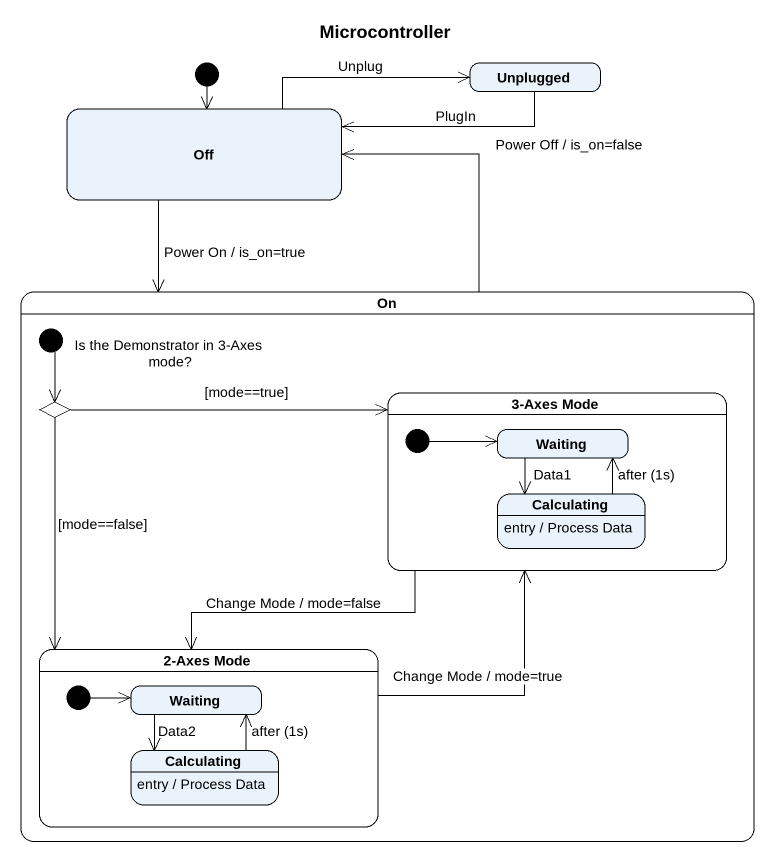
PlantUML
@startuml
title Microcontroller
hide empty description
state Unplugged
state Off
state "On" as On_ {
  state "3-Axes Mode" as s3_Axes_Mode {
    state Waiting
    state Calculating
    Calculating : entry / Process Data
    [*] -right-> Waiting
  }
  state "Is the Demonstrator in 3-Axes mode?" as Is_the_Demonstrator_in_3 <<choice>>
  state "2-Axes Mode" as s2_Axes_Mode {
    state "Waiting" as Waiting_2
    state "Calculating" as Calculating_2
    Calculating_2 : entry / Process Data
    [*] -right-> Waiting_2
  }
  [*] --> Is_the_Demonstrator_in_3
}
[*] --> Off
Unplugged -left-> Off : PlugIn
Off -right-> Unplugged : Unplug
Off --> On_ : Power On / is_on=true
On_ -up-> Off : Power Off / is_on=false
s3_Axes_Mode --> s2_Axes_Mode : Change Mode / mode=false
Is_the_Demonstrator_in_3 -right-> s3_Axes_Mode : [mode==true]
Is_the_Demonstrator_in_3 --> s2_Axes_Mode : [mode==false]
Waiting --> Calculating : Data1
Calculating -up-> Waiting : after (1s)
s2_Axes_Mode -up-> s3_Axes_Mode : Change Mode / mode=true
Waiting_2 --> Calculating_2 : Data2
Calculating_2 -up-> Waiting_2 : after (1s)
@enduml
